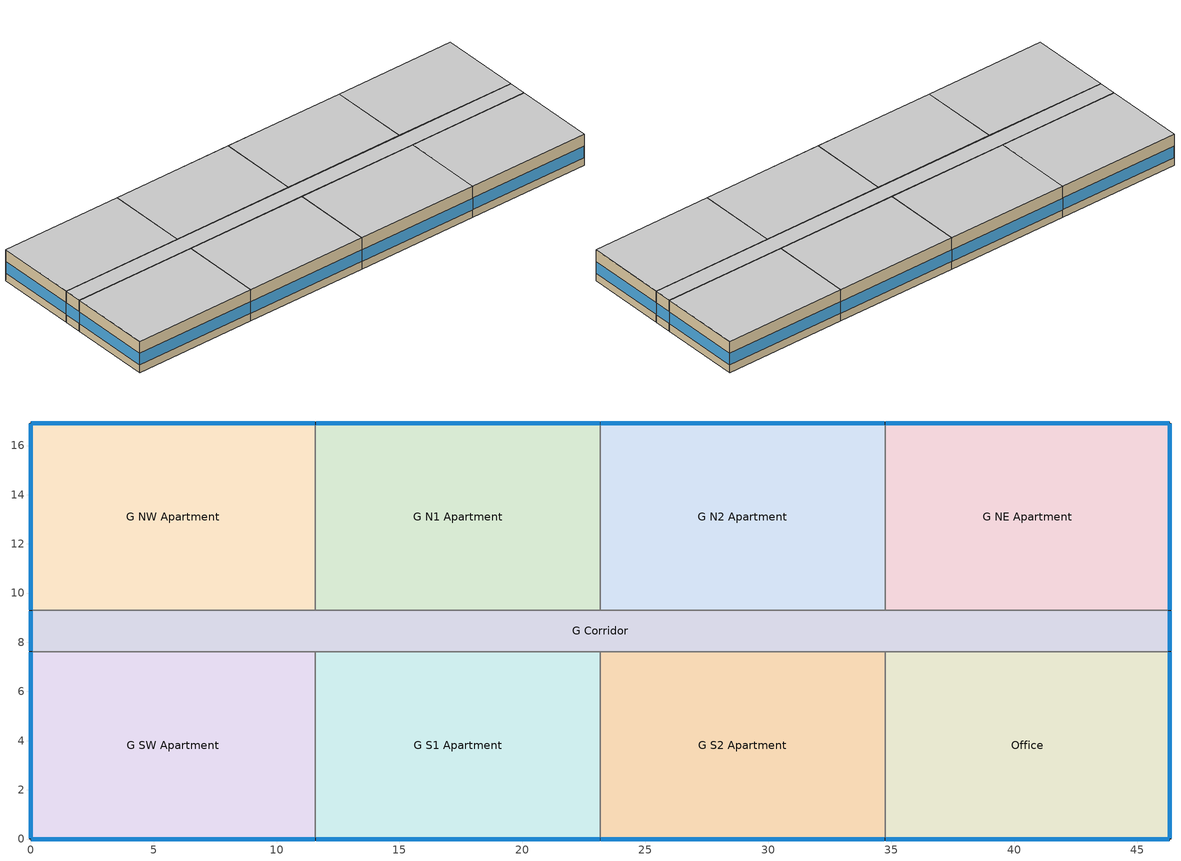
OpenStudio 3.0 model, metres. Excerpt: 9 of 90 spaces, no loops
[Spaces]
G S1 Apartment
 floor ground: 23.16,7.62 23.16,0 11.58,0 11.58,7.62 z0
 wall outside: 11.58,0 23.16,0 z0:3.05
 wall to G S2 Apartment: 23.16,0 23.16,7.62 z0:3.05
 wall to G Corridor: 23.16,7.62 11.58,7.62 z0:3.05
 wall to G SW Apartment: 11.58,7.62 11.58,0 z0:3.05
 window (BTAP-Ext-FixedWindow:U=0.190 SHGC=0.600): 11.61,0 23.14,0 z0.76:1.89
 ceiling to F2 S1 Apartment: 23.16,0 23.16,7.62 11.58,7.62 11.58,0 z3.05
Office
 floor ground: 46.33,7.62 46.33,0 34.75,0 34.75,7.62 z0
 wall outside: 34.75,0 46.33,0 46.33,7.62 z0:3.05
 wall to G S2 Apartment: 34.75,7.62 34.75,0 z0:3.05
 wall to G Corridor: 46.33,7.62 34.75,7.62 z0:3.05
 window (BTAP-Ext-FixedWindow:U=0.190 SHGC=0.600): 46.33,0.03 46.33,7.59 / 34.77,0 46.3,0 z0.76:1.89
 ceiling to F2 SE Apartment: 46.33,0 46.33,7.62 34.75,7.62 34.75,0 z3.05
G S2 Apartment
 floor ground: 34.75,7.62 34.75,0 23.16,0 23.16,7.62 z0
 wall outside: 23.16,0 34.75,0 z0:3.05
 wall to G Corridor: 34.75,7.62 23.16,7.62 z0:3.05
 window (BTAP-Ext-FixedWindow:U=0.190 SHGC=0.600): 23.19,0 34.72,0 z0.76:1.89
 ceiling to F2 S2 Apartment: 34.75,0 34.75,7.62 23.16,7.62 23.16,0 z3.05
G Corridor
 floor ground: 46.33,9.3 46.33,7.62 0,7.62 0,9.3 z0
 wall outside: 46.33,7.62 46.33,9.3 / 0,9.3 0,7.62 z0:3.05
 wall to G NW Apartment: 11.58,9.3 0,9.3 z0:3.05
 wall to G NE Apartment: 46.33,9.3 34.75,9.3 z0:3.05
 wall to G N1 Apartment: 23.16,9.3 11.58,9.3 z0:3.05
 wall to G SW Apartment: 0,7.62 11.58,7.62 z0:3.05
 wall to G N2 Apartment: 34.75,9.3 23.16,9.3 z0:3.05
 window (BTAP-Ext-FixedWindow:U=0.190 SHGC=0.600): 46.33,7.65 46.33,9.27 / 0,9.27 0,7.65 z0.76:1.92
 ceiling to F2 Corridor: 46.33,7.62 46.33,9.3 0,9.3 0,7.62 z3.05
G NW Apartment
 floor ground: 11.58,16.92 11.58,9.3 0,9.3 0,16.92 z0
 wall outside: 11.58,16.92 0,16.92 0,9.3 z0:3.05
 wall to G N1 Apartment: 11.58,9.3 11.58,16.92 z0:3.05
 window (BTAP-Ext-FixedWindow:U=0.190 SHGC=0.600): 11.56,16.92 0.03,16.92 / 0,16.89 0,9.32 z0.76:1.89
 ceiling to F2 NW Apartment: 11.58,9.3 11.58,16.92 0,16.92 0,9.3 z3.05
G N1 Apartment
 floor ground: 23.16,16.92 23.16,9.3 11.58,9.3 11.58,16.92 z0
 wall outside: 23.16,16.92 11.58,16.92 z0:3.05
 wall to G N2 Apartment: 23.16,9.3 23.16,16.92 z0:3.05
 window (BTAP-Ext-FixedWindow:U=0.190 SHGC=0.600): 23.14,16.92 11.61,16.92 z0.76:1.89
 ceiling to F2 N1 Apartment: 23.16,9.3 23.16,16.92 11.58,16.92 11.58,9.3 z3.05
G N2 Apartment
 floor ground: 34.75,16.92 34.75,9.3 23.16,9.3 23.16,16.92 z0
 wall outside: 34.75,16.92 23.16,16.92 z0:3.05
 wall to G NE Apartment: 34.75,9.3 34.75,16.92 z0:3.05
 window (BTAP-Ext-FixedWindow:U=0.190 SHGC=0.600): 34.72,16.92 23.19,16.92 z0.76:1.89
 ceiling to F2 N2 Apartment: 34.75,9.3 34.75,16.92 23.16,16.92 23.16,9.3 z3.05
G NE Apartment
 floor ground: 46.33,16.92 46.33,9.3 34.75,9.3 34.75,16.92 z0
 wall outside: 46.33,9.3 46.33,16.92 34.75,16.92 z0:3.05
 window (BTAP-Ext-FixedWindow:U=0.190 SHGC=0.600): 46.33,9.32 46.33,16.89 / 46.3,16.92 34.77,16.92 z0.76:1.89
 ceiling to F2 NE Apartment: 46.33,9.3 46.33,16.92 34.75,16.92 34.75,9.3 z3.05
G SW Apartment
 floor ground: 11.58,7.62 11.58,0 0,0 0,7.62 z0
 wall outside: 0,7.62 0,0 11.58,0 z0:3.05
 window (BTAP-Ext-FixedWindow:U=0.190 SHGC=0.600): 0.03,0 11.56,0 / 0,7.59 0,0.03 z0.76:1.89
 ceiling to F2 SW Apartment: 11.58,0 11.58,7.62 0,7.62 0,0 z3.05
[Schedule:Ruleset]
Name | Default Day Schedule
NECB-A-Occupancy | NECB-A-Occupancy Default
NECB-A-Occupancy-NECB-A-Lighting-0.3-0.1-0.67-Light Ruleset | NECB-A-Occupancy-NECB-A-Lighting-0.3-0.1-0.67-Light Default
NECB-A-Electric-Equipment | NECB-A-Electric-Equipment Default
NECB-A-Thermostat Setpoint-Heating | NECB-A-Thermostat Setpoint-Heating Default
NECB-A-Thermostat Setpoint-Cooling | NECB-A-Thermostat Setpoint-Cooling Default
[Schedule:Day]
Clothing Schedule Summer Clothes: 24, 0, 0.5
NECB-A-Occupancy Default; NECB-A-Occupancy Default|Wkdy Day: 7, 0, 0, 8, 0, 0.1, 9, 0, 0.7, 12, 0, 0.9, 14, 0, 0.5, 17, 0, 0.9, 18, 0, 0.7, 19, 0, 0.3, 23, 0, 0.1, 24, 0, 0
NECB-A-Occupancy Sat Day; NECB-A-Occupancy Sun|Hol Day: 24, 0, 0
NECB-A-Occupancy-NECB-A-Lighting-0.3-0.1-0.67-Light Default; NECB-A-Occupancy-NECB-A-Lighting-0.3-0.1-0.67-Default|Wkdy-Light Day: 7, 0, 0.03495, 8, 0, 0.2097, 9, 0, 0.8, 17, 0, 0.9, 18, 0, 0.8, 19, 0, 0.5, 21, 0, 0.2097, 23, 0, 0.0699, 24, 0, 0.03495
NECB-A-Occupancy-NECB-A-Lighting-0.3-0.1-0.67-Sat-Light Day; NECB-A-Occupancy-NECB-A-Lighting-0.3-0.1-0.67-Sun|Hol-Light Day: 24, 0, 0.03495
NECB-A-Electric-Equipment Default; NECB-A-Electric-Equipment Default|Wkdy Day: 7, 0, 0.2, 8, 0, 0.3, 9, 0, 0.8, 18, 0, 0.9, 19, 0, 0.5, 21, 0, 0.3, 24, 0, 0.2
NECB-A-Electric-Equipment Sat Day; NECB-A-Electric-Equipment Sun|Hol Day: 24, 0, 0.2
NECB-A-Thermostat Setpoint-Heating Default; NECB-A-Thermostat Setpoint-Heating Default|Wkdy Day: 6, 0, 18, 7, 0, 20, 21, 0, 22, 24, 0, 18
NECB-A-Thermostat Setpoint-Heating Sat Day; NECB-A-Thermostat Setpoint-Heating Sun|Hol Day: 24, 0, 18
NECB-A-Thermostat Setpoint-Cooling Default; NECB-A-Thermostat Setpoint-Cooling Default|Wkdy Day: 6, 0, 35, 21, 0, 24, 24, 0, 35
NECB-A-Thermostat Setpoint-Cooling Sat Day; NECB-A-Thermostat Setpoint-Cooling Sun|Hol Day: 24, 0, 35
[Schedule:Rule] Date Specification Type=DateRange; Start Month=1; Start Day=1; End Month=12; End Day=31
Name | Schedule Ruleset | Rule Order | Day Schedule | Apply Monday | Apply Tuesday | Apply Wednesday | Apply Thursday | Apply Friday | Apply Saturday | Apply Sunday
Schedule Rule 17 | NECB-A-Occupancy | 2 | NECB-A-Occupancy Default|Wkdy Day | Yes | Yes | Yes | Yes | Yes
Schedule Rule 18 | NECB-A-Occupancy | 1 | NECB-A-Occupancy Sat Day |  |  |  |  |  | Yes
Schedule Rule 19 | NECB-A-Occupancy | 0 | NECB-A-Occupancy Sun|Hol Day |  |  |  |  |  |  | Yes
Schedule Rule 20 | NECB-A-Occupancy-NECB-A-Lighting-0.3-0.1-0.67-Light Ruleset | 2 | NECB-A-Occupancy-NECB-A-Lighting-0.3-0.1-0.67-Default|Wkdy-Light Day | Yes | Yes | Yes | Yes | Yes
Schedule Rule 21 | NECB-A-Occupancy-NECB-A-Lighting-0.3-0.1-0.67-Light Ruleset | 1 | NECB-A-Occupancy-NECB-A-Lighting-0.3-0.1-0.67-Sat-Light Day |  |  |  |  |  | Yes
Schedule Rule 22 | NECB-A-Occupancy-NECB-A-Lighting-0.3-0.1-0.67-Light Ruleset | 0 | NECB-A-Occupancy-NECB-A-Lighting-0.3-0.1-0.67-Sun|Hol-Light Day |  |  |  |  |  |  | Yes
Schedule Rule 23 | NECB-A-Electric-Equipment | 2 | NECB-A-Electric-Equipment Default|Wkdy Day | Yes | Yes | Yes | Yes | Yes
Schedule Rule 24 | NECB-A-Electric-Equipment | 1 | NECB-A-Electric-Equipment Sat Day |  |  |  |  |  | Yes
Schedule Rule 25 | NECB-A-Electric-Equipment | 0 | NECB-A-Electric-Equipment Sun|Hol Day |  |  |  |  |  |  | Yes
Schedule Rule 26 | NECB-A-Thermostat Setpoint-Heating | 2 | NECB-A-Thermostat Setpoint-Heating Default|Wkdy Day | Yes | Yes | Yes | Yes | Yes
Schedule Rule 27 | NECB-A-Thermostat Setpoint-Heating | 1 | NECB-A-Thermostat Setpoint-Heating Sat Day |  |  |  |  |  | Yes
Schedule Rule 28 | NECB-A-Thermostat Setpoint-Heating | 0 | NECB-A-Thermostat Setpoint-Heating Sun|Hol Day |  |  |  |  |  |  | Yes
Schedule Rule 29 | NECB-A-Thermostat Setpoint-Cooling | 2 | NECB-A-Thermostat Setpoint-Cooling Default|Wkdy Day | Yes | Yes | Yes | Yes | Yes
Schedule Rule 30 | NECB-A-Thermostat Setpoint-Cooling | 1 | NECB-A-Thermostat Setpoint-Cooling Sat Day |  |  |  |  |  | Yes
Schedule Rule 31 | NECB-A-Thermostat Setpoint-Cooling | 0 | NECB-A-Thermostat Setpoint-Cooling Sun|Hol Day |  |  |  |  |  |  | Yes
